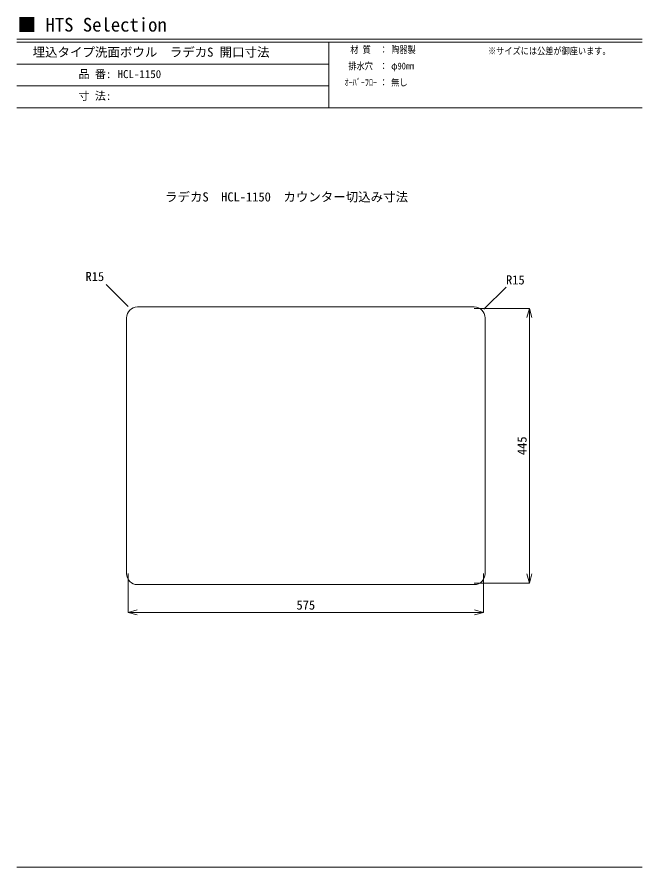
# Model space of a CAD drawing. Units: millimetres, scale not verified. Extents: x -1002 to 0, y -687 to 676.
import ezdxf
from ezdxf.enums import TextEntityAlignment as Align

# ---------------------------------------------------------------- set-up
doc = ezdxf.new("R2010")
doc.units = ezdxf.units.MM
doc.header["$LTSCALE"] = 5
doc.layers.add('F-0', color=7, linetype='Continuous', lineweight=15)
doc.styles.add('ＭＳ ゴシック', font='')
doc.styles.get('ＭＳ ゴシック').set_extended_font_data('MS Gothic')

msp = doc.modelspace()

# ---------------------------------------------------------------- linework, layer by layer
at = {"layer": 'F-0'}
for p, q in [((-0.026, 640.036), (-1002.086, 640.036)), ((-0.026, 635.036), (-1002.086, 635.036)), ((-502.086, 635.036), (-502.086, 530.036)), ((-502.086, 600.036), (-1002.086, 600.036)), ((-502.086, 565.036), (-1002.086, 565.036)), ((-0.026, 530.036), (-1002.086, 530.036)), ((-823.973, 211.571), (-859.328, 246.927)), ((-253.381, 207.058), (-218.026, 242.414)), ((-268.978, 210.711), (-808.978, 210.711)), ((-180.595, 208.211), (-268.978, 208.211)), ((-180.595, 208.211), (-184.477, 193.722)), ((-180.595, 208.211), (-180.595, -231.789)), ((-180.595, 208.211), (-176.713, 193.722)), ((-826.478, -216.789), (-826.478, 193.211)), ((-251.478, -216.789), (-251.478, 193.211)), ((-823.978, -278.896), (-823.978, -216.789)), ((-253.978, -278.896), (-253.978, -216.789)), ((-180.595, -231.789), (-184.477, -217.3)), ((-180.595, -231.789), (-176.713, -217.3)), ((-808.978, -234.289), (-268.978, -234.289)), ((-180.595, -231.789), (-268.978, -231.789)), ((-823.978, -278.896), (-809.489, -275.014)), ((-823.978, -278.896), (-253.978, -278.896)), ((-823.978, -278.896), (-809.489, -282.778)), ((-253.978, -278.896), (-268.467, -275.014)), ((-253.978, -278.896), (-268.467, -282.778)), ((-1002.086, -687.064), (-0.026, -687.064))]:
    msp.add_line(p, q, dxfattribs=at)
for centre, start, end in [((-808.978, 193.211), 90, 180), ((-268.978, 193.211), 0, 90), ((-808.978, -216.789), 180, 270), ((-268.978, -216.789), 270, 0)]:
    msp.add_arc(centre, 17.5, start, end, dxfattribs=at)

# ---------------------------------------------------------------- texts
at = {"layer": 'F-0', "style": 'ＭＳ ゴシック'}
for s, height, p in [('■ HTS Selection', 21.99, (-1001.367, 645.583)), ('埋込タイプ洗面ボウル\u3000ラデカS 開口寸法', 14.66, (-977.086, 607.536)), ('品 番:', 12.83, (-903.336, 573.786)), ('HCL-1150', 12.83, (-840.774, 573.786)), ('寸 法:', 12.83, (-903.336, 538.786)), ('ラデカS\u3000HCL-1150\u3000カウンター切込み寸法', 14.66, (-764.774, 375.459)), ('R15', 14.66, (-892.285, 247.858)), ('R15', 14.66, (-218.026, 242.414)), ('575', 14.66, (-553.978, -278.896))]:
    msp.add_text(s, height=height, dxfattribs=at).set_placement(p, align=Align.BOTTOM_LEFT)
at = {"layer": 'F-0', "style": 'ＭＳ ゴシック', "width": 0.85}
for s, p in [('材 質', (-467.711, 614.411)), ('：', (-420.836, 614.411)), ('陶器製', (-402.086, 614.411)), ('※サイズには公差が御座います。', (-246.789, 612.299)), ('排水穴', (-470.836, 588.161)), ('：', (-420.836, 588.161)), ('φ90mm', (-402.086, 588.161)), ('ｵｰﾊﾞｰﾌﾛｰ', (-477.086, 561.911)), ('：', (-420.836, 561.911)), ('無し', (-402.086, 561.911))]:
    msp.add_text(s, height=11, dxfattribs=at).set_placement(p, align=Align.BOTTOM_LEFT)
at = {"layer": 'F-0', "style": 'ＭＳ ゴシック'}
msp.add_text('445', height=14.66, rotation=90, dxfattribs=at).set_placement((-180.595, -26.789), align=Align.BOTTOM_LEFT)

doc.saveas('drawing.dxf')
